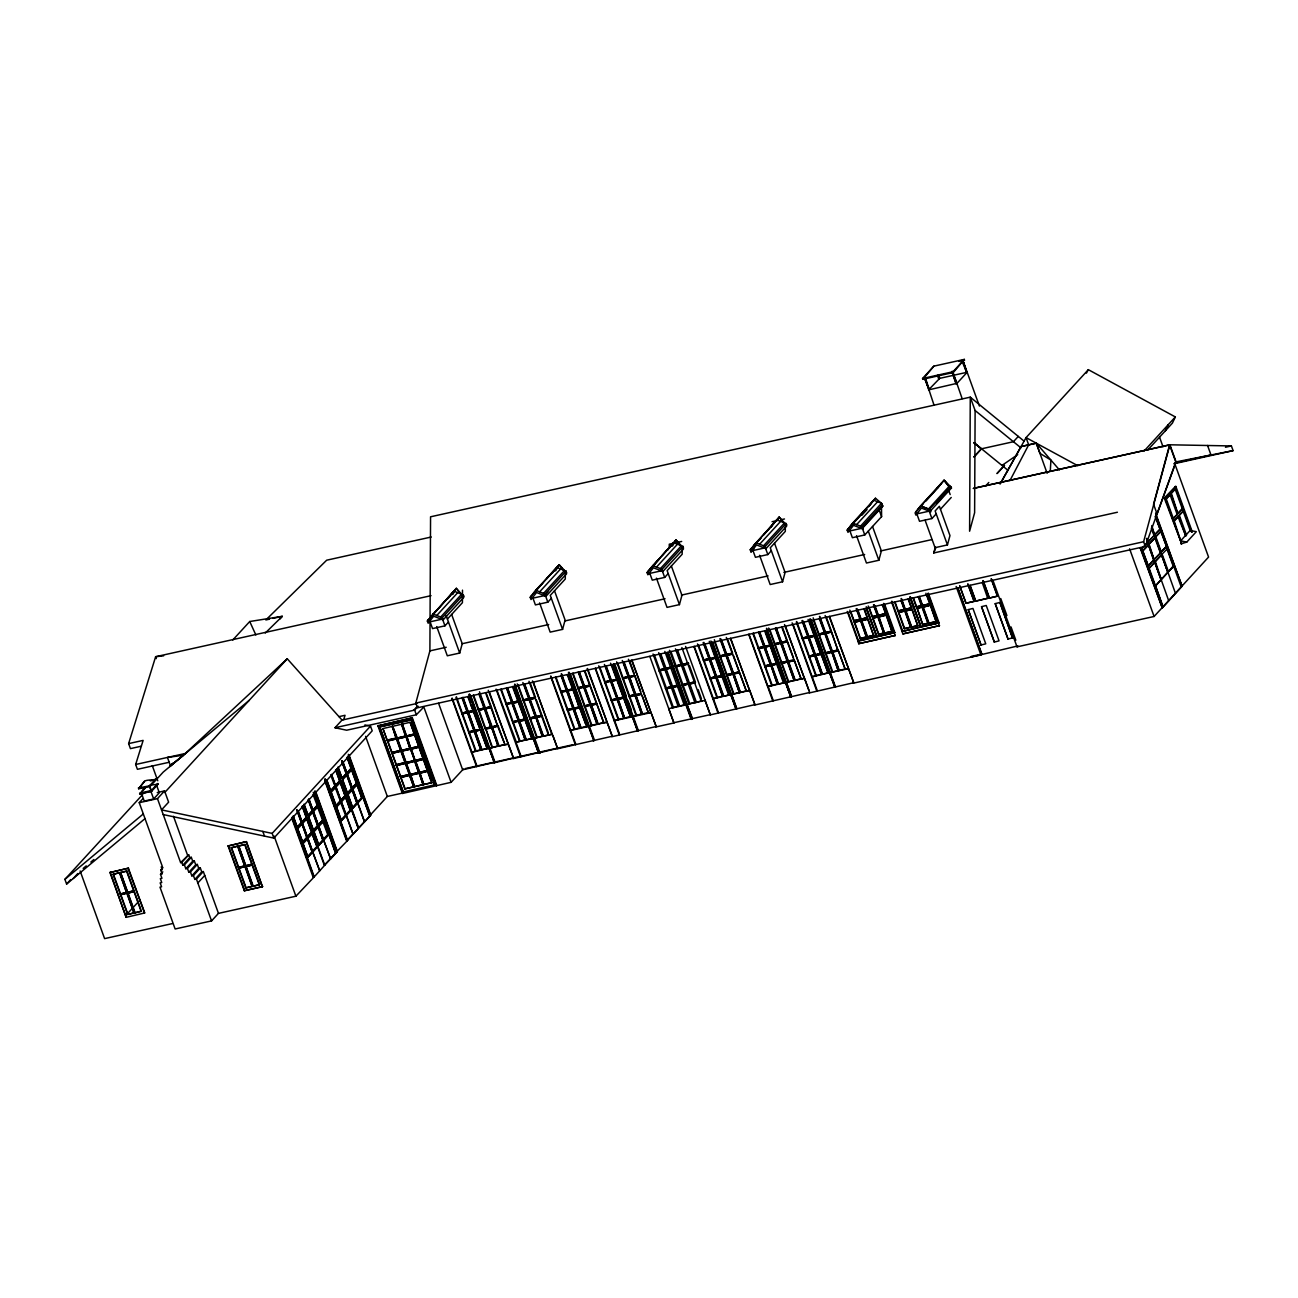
<?xml version="1.0" encoding="UTF-8"?>
<svg xmlns="http://www.w3.org/2000/svg" width="1298" height="1298" viewBox="0 0 1298 1298"><rect width="100%" height="100%" fill="white"/><g stroke="black" fill="none" stroke-linecap="round" stroke-linejoin="round"><path stroke-width="1.5" d="M973.468 488.356L1169.595 444.873L1175.777 461.958L1145.323 546.442L417.502 707.783L415.798 703.094L429.898 650.882L430.563 516.799L970.271 397.156L1024.317 441.336M462.494 590.152L462.429 602.678L447.404 619.065M448.751 597.469L447.81 598.67L453.829 591.093L463.272 594.825L463.743 596.123L463.743 597.421L443.121 619.909L433.678 616.193L428.145 623.235L427.334 620.996L456.312 588.383L461.65 594.176L440.687 617.037L441.498 619.276L442.277 618.432L444.954 625.831L432.542 628.589L429.865 621.19L429.103 622.034L428.291 619.795M530.201 597.34L556.696 567.421L566.139 571.152L566.609 573.748L545.987 596.253L536.545 592.521L531.012 599.562L530.201 597.34L535.733 590.282L559.178 564.727L564.516 570.503L543.554 593.381L544.365 595.604L547.837 591.823M669.265 547.772L669.281 544.203L681.677 541.444M662.515 570.568L648.822 573.602L648.01 571.363L673.565 542.661L683.008 546.393L683.478 549.005L662.856 571.493L653.413 567.761L647.88 574.819L647.069 572.58L676.031 539.968L681.385 545.76L660.422 568.621L661.234 570.86M785.322 526.712L785.306 531.401L770.282 547.788L782.58 581.78L770.168 584.538L759.59 555.301M771.629 526.193L770.688 527.394L776.707 519.817L786.15 523.548L786.62 524.846L786.62 526.144L765.998 548.648L756.556 544.917L751.023 551.958L750.212 549.735L779.173 517.123L784.527 522.899L763.565 545.777L764.376 547.999L765.139 547.172L767.816 554.571L755.42 557.313L752.743 549.914L751.964 550.758L751.153 548.519M975.123 410.525L974.62 512.71L969.606 531.223L970.271 397.156L975.123 410.525L1020.974 447.859M1050.277 471.255L1050.926 460.092L1039.958 453.343L1036.291 443.17L1021.072 446.544L1000.06 484.105M436.728 626.577L447.307 655.798L459.703 653.056L462.234 643.711L451.639 614.457M539.595 602.905L550.174 632.126L562.569 629.384L565.101 620.038L554.506 590.785M681.385 595.117L768.091 575.906M656.447 578.162L667.026 607.383L679.438 604.625L681.953 595.279L671.374 566.025M782.58 581.78L785.095 572.434L774.517 543.181M856.55 535.685L866.447 563.024L878.843 560.265L881.374 550.92L872.532 526.501M1117.416 512.239L933.749 552.964L935.306 547.221M947.443 544.917L949.974 535.587L939.379 506.317L935.144 510.941L947.443 544.917L935.047 547.675L925.117 520.271M1157.005 513.732L1153.565 504.224L1169.595 444.873M1145.323 546.442L1143.619 541.737L1169.904 444.792L1231.396 445.944L1233.1 450.633L1173.846 463.808M922.846 504.224L916.031 511.672L919.519 521.293L931.915 518.551L928.427 508.913M941.553 483.051L936.994 488.794L944.052 480.26L951.483 487.999L930.52 510.86L916.842 513.894L917.605 513.067M141.32 746.204L130.433 748.621L128.632 743.608L155.63 656.723L431.033 595.668M169.194 762.267L137.41 769.308L135.657 764.49L143.137 740.395L128.632 743.608M343.678 719.692L345.057 715.295L338.973 716.642M1157.199 513.684L1176.085 461.877L1169.904 444.792L973.354 488.454M933.749 552.964L935.874 547.496M1165.361 430.822L1168.297 424.624M1000.839 482.791L1026.053 437.621L1088.341 369.67L1175.339 416.934L1172.402 423.132L1148.162 449.579M1009.893 480.682L1028.665 444.857L1026.053 437.621L1077.859 465.755M1086.41 373.143L1088.341 369.67M452.742 594.549L456.312 588.383L461.228 594.809M555.609 570.877L559.178 564.727L564.095 571.136M672.461 546.117L676.031 539.968L680.963 546.377M777.388 520.19L779.173 517.123L784.106 523.532M667.545 550.255L668.486 549.038M852.705 523.062L847.172 530.119L847.983 532.358L853.516 525.301L862.943 529.032L862.148 526.793L852.705 523.062L875.469 498.237L881.488 503.3L882.786 506.106L862.618 528.108L848.924 531.142L848.113 528.903M868.589 506.577L873.668 500.201L881.488 503.3L882.786 506.106L861.337 528.4L860.525 526.161L881.488 503.3M936.491 489.33L925.993 500.963M869.076 506.042L875.469 498.237M456.312 588.383L427.334 620.996M552.121 573.262L559.178 564.727M668.973 548.502L676.031 539.968M779.173 517.123L763.857 534.841M1140.115 547.837L1162.294 607.951L1182.089 586.29L1155.577 513.099M164.765 792.478L287.264 658.784L342.023 720.066L416.869 703.484M232.796 639.979L249.735 621.515L282.299 616.323L279.687 619.162M249.232 700.336L163.256 772.067L149.822 786.685L138.626 788.762L144.419 781.347C145.798 779.4 158.324 780.179 155.468 778.897M144.467 781.364L138.626 788.762M150.065 785.16L158.064 784.235L151.525 791.374L139.843 793.97L144.743 787.529M139.843 793.97L151.963 790.904M141.514 792.153L145.181 788.162M149.351 785.939L155.841 779.027M145.019 818.616L66.604 884.035L64.9 879.346L142.764 794.425M169.876 766.534L172.975 763.159L170.476 765.804L167.442 757.432L183.44 755.225L287.264 658.784M292.78 817.594L314.246 876.848L295.895 896.204L218.47 913.37L211.558 920.899L175.133 928.979L159.995 887.151L161.585 886.794L160.157 882.883L161.747 882.543L160.335 878.632L161.925 878.275L160.514 874.365L162.104 874.008L160.692 870.098L162.282 869.741L161.244 866.902L162.396 866.642L139.243 802.683L142.764 798.854M157.788 783.457L150.828 791.147L153.651 798.968L144.256 801.061L141.433 793.24M66.604 884.035L70.692 879.573M73.223 878.519L77.831 873.489M153.651 798.968L159.329 792.786L156.49 784.966M139.243 802.683L157.464 798.643L164.554 790.92L168.61 802.164L161.536 809.887L272.158 833.397L273.846 838.102L372.202 730.823L370.498 726.117L364.9 724.933M109.957 872.532L128.372 868.184L144.743 912.948L126.166 917.329L109.957 872.532L128.534 868.151M113.072 874.365L119.773 872.629L126.604 892.602L120.195 894.03L113.072 874.365L118.167 872.986M134.765 912.883L141.466 911.147L134.765 912.883L120.536 872.451L126.944 871.039L134.051 890.704L127.366 892.44L134.051 890.704M120.243 872.775L126.944 871.039M120.195 894.03L126.896 892.294M120.471 894.809L127.172 893.073L134.002 913.062L127.593 914.473L120.471 894.809L127.172 893.073M134.343 891.483L127.642 893.219L134.343 891.483L140.817 909.363M160.692 870.098L162.98 867.583M160.514 874.365L162.818 871.85M126.441 914.798L138.724 901.396M127.593 914.473L134.294 912.737M126.166 917.329L110.249 872.207M157.464 798.643L180.617 862.602L188.681 854.814L189.719 857.67L182.807 865.198L181.785 862.343L188.681 854.814M184.397 864.841L191.309 857.313L192.721 861.223L185.809 868.751L184.397 864.841L182.807 865.198M144.581 912.981L128.08 868.508M187.399 868.394L194.311 860.866L195.722 864.776L188.827 872.305L187.399 868.394L185.809 868.751M190.417 871.964L197.312 864.419L198.74 868.33L191.828 875.874L190.417 871.964L188.827 872.305M193.418 875.517L200.33 867.989L201.742 871.899L194.83 879.427L193.418 875.517L191.828 875.874M430.579 616.875L451.542 594.013M436.777 615.495L457.74 592.634M194.83 879.427L196.42 879.07L203.332 871.542L218.47 913.37M436.809 785.485L412.342 717.859L377.929 725.874L402.412 793.5L451.104 782.321L423.829 707.004L416.334 714.776L346.663 730.222L334.981 727.74L342.023 720.066M228.091 845.971L246.506 841.639L262.439 886.745L244.316 890.769L228.091 845.971L246.506 841.639L243.051 842.402M197.831 882.981L204.743 875.452M231.222 847.805L237.923 846.069L244.738 866.058L238.345 867.47L231.222 847.805L237.923 846.069M443.121 619.909L442.31 617.686L463.272 594.825M252.477 864.922L245.793 866.675L252.477 864.922L259.6 884.587L252.899 886.323L238.686 845.907L245.079 844.479L252.201 864.144L245.5 865.88L252.201 864.144M444.954 625.831L448.459 622.002M238.378 846.231L245.079 844.479M238.345 867.47L245.03 865.734M238.621 868.248L245.322 866.512L252.153 886.502L245.744 887.913L238.621 868.248L245.322 866.512M272.158 833.397L370.498 726.117M434.798 784.787L403.207 791.926L379.665 726.896L411.255 719.757L434.652 784.949L411.255 719.757M382.942 728.567L387.177 740.298L382.942 728.567L410.119 722.288L418.816 746.334L410.72 748.378L406.842 736.534L410.72 748.378M293.105 816.215L297.096 827.248L301.542 822.575L296.869 809.692M306.377 817.302L301.931 821.975L306.377 817.302L302.369 806.253M317.02 805.506L312.786 810.147L308.778 799.114M334.754 786.166L330.503 790.807L326.512 779.774M335.338 785.533L339.589 780.893L335.598 769.86M297.096 827.248L301.542 822.575M312.964 810.114L317.215 805.474L313.029 794.473M297.664 828.822L302.109 824.133L306.912 837.437L302.661 842.077L297.664 828.822L302.661 842.077M306.945 818.86L302.499 823.549L307.318 836.837L311.747 832.164L306.75 818.908L311.569 832.196M317.783 807.031L313.337 811.721L318.156 825.009L322.407 820.368M335.517 787.691L331.071 792.364L335.89 805.669L340.141 801.028M335.906 787.091L340.352 782.418L345.171 795.706L340.92 800.347L336.101 787.059M245.744 887.913L252.445 886.177M244.316 890.769L262.731 886.437M413.721 710.282L417.242 706.453M252.899 886.323L259.6 884.587M334.981 727.74L414.646 710.087L418.151 706.242M404.781 788.908L431.958 782.629L404.781 788.908L387.469 741.077L396.75 738.773L400.92 750.309L391.639 752.613L400.92 750.309M377.929 725.874L412.342 717.859M410.119 722.288L431.666 782.954M396.166 738.302L392.223 726.263L396.166 738.302L387.177 740.298M396.928 738.14L405.787 735.917L401.553 724.187L405.495 736.242L396.928 738.14L392.677 726.409L397.22 737.816M387.469 741.077L396.75 738.773M302.483 842.11L306.912 837.437M340.725 800.395L344.976 795.755L340.157 782.467M307.496 836.788L311.747 832.164M318.351 824.96L322.602 820.336L317.588 807.08M397.22 738.919L414.646 734.798L397.22 738.919L401.39 750.455L409.957 748.557L406.079 736.696L409.957 748.557M303.051 843.684L307.48 838.995L312.088 851.715L307.642 856.388L303.051 843.684L307.642 856.388M312.315 833.722L307.886 838.394L312.477 851.115L316.923 846.442L312.137 833.77L316.923 846.442M323.17 821.894L318.724 826.566L323.332 839.287L327.761 834.598L322.975 821.942M340.903 802.553L336.458 807.226L341.049 819.947L345.495 815.258L340.709 802.602M341.293 801.953L345.739 797.28L350.33 809.984L345.885 814.657M533.446 593.202L542.613 583.191M546.555 578.908L554.408 570.341M531.158 596.123L531.969 598.362L532.732 597.518L535.409 604.917L547.821 602.175L551.342 598.329M406.258 736.063L414.354 734.019L406.258 736.063L402.299 724.024L406.55 735.755M539.644 591.823L560.606 568.962M401.39 750.455L410.249 748.232M401.212 751.088L391.915 753.392L401.212 751.088L405.333 762.478L396.052 764.798L405.706 762.397M545.987 596.253L545.176 594.013L566.139 571.152M405.803 762.624L423.229 758.519L405.803 762.624L401.958 750.909L410.541 749.011L414.662 760.417L410.541 749.011M292.212 817.724L306.88 858.205L328.556 834.549L313.24 792.234M324.971 779.433L340.287 821.764L351.125 809.936L336.474 769.454M351.709 809.303L362.564 797.459L347.913 756.977M307.058 858.173L328.946 834.468L335.744 853.24L330.601 858.838L323.624 840.098L330.601 858.838M340.482 821.715L351.515 809.855L358.313 828.627L353.17 834.208L346.388 815.452M411.288 748.849L415.133 760.563L410.995 749.173L419.108 747.113L431.358 780.99M419.108 747.113L410.995 749.173M405.609 763.256L396.328 765.577L405.609 763.256L409.633 774.354L400.352 776.675L409.633 774.354M406.079 763.419L414.938 761.196L418.67 772.602L410.103 774.517L406.079 763.419L414.938 761.196M415.409 761.342L423.505 759.298L415.409 761.342L419.432 772.44L427.529 770.395L419.432 772.44M461.796 713.332L467.426 711.71L462.283 697.497M470.525 704.197L473.364 710.395L467.897 711.856L462.753 697.659M462.088 714.127L467.702 712.488L474.224 730.482L468.74 731.958L474.5 731.261L480.86 749.968L474.208 731.585M315.69 791.634L337.399 851.602L324.322 865.198L317.523 846.426M314.927 791.796L336.636 851.764L347.653 840.406L325.538 779.319M325.441 781.315L346.891 840.585L370.806 815.144L349.097 755.176M348.335 755.355L370.044 815.322L387.339 796.453L402.851 793.013L378.367 725.387M324.889 865.068L314.246 876.848M335.744 853.24L324.711 865.117L303.067 805.896M347.264 840.487L352.991 834.257L331.347 774.484M467.702 712.488L461.942 713.186L467.426 711.71M410.103 774.517L418.962 772.294M409.616 775.458L413.77 786.913L409.616 775.458L400.628 777.453L409.908 775.133M410.671 774.971L414.533 786.75L410.671 774.971L419.238 773.073L423.099 784.852L419.238 773.073M479.871 729.476L474.695 730.628L468.464 712.326L473.656 711.174L479.514 727.367M472.926 710.866L467.897 711.856M419.708 773.219L427.805 771.174L419.708 773.219L423.862 784.673L420 772.91M473.105 695.485L478.248 709.698L484.527 707.913L479.384 693.716M403.207 791.926L379.811 726.734M478.524 710.477L484.803 708.708L490.887 727.172L485.046 728.47L478.524 710.477L484.803 708.708M478.248 709.698L484.527 707.913M479.708 694.024L484.852 708.237L491.131 706.453L486.62 694.024M485.127 709.016L491.407 707.232L497.475 725.712L491.634 727.01L485.127 709.016L491.407 707.232M484.852 708.237L491.131 706.453M468.594 732.104L474.224 730.482M468.886 732.899L474.5 731.261M474.695 730.628L479.725 729.638M487.107 748.329L481.623 749.79L475.263 731.099L480.455 729.947L487.107 748.329L467.864 696.88M480.455 729.947L474.971 731.407M506.009 703.954L511.964 702.267L506.723 687.794M506.285 704.749L512.239 703.045L518.502 720.325L512.694 721.866L518.794 721.104L525.252 740.12L518.486 721.428M485.046 728.47L491.325 726.685M470.785 695.874L489.703 748.135L491.974 747.632L485.76 728.762L491.601 727.48L498.254 745.847L491.601 727.48M512.239 703.045L506.155 703.808L511.964 702.267M507.194 687.94L512.434 702.413L518.243 700.871L513.002 686.399M524.489 719.254L518.973 720.487L512.71 703.192L518.08 702.137M491.634 727.01L497.913 725.225M497.815 746.334L492.364 727.302L498.205 726.004L504.192 742.553M471.45 752.434L489.086 748.135L494.262 762.413L469.049 694.495M491.926 727.789L498.205 726.004M471.742 752.11L481.152 749.644M523.11 700.174L529.065 698.47L523.824 683.997M523.386 700.952L529.341 699.249L535.603 716.545L529.795 718.086L535.603 716.545M451.104 782.321L463.402 769M523.256 700.011L529.065 698.47M524.295 684.143L529.535 698.616L535.344 697.075L530.103 682.602M523.548 700.79L529.341 699.249M529 681.272L548.486 735.106L543.116 736.161L536.35 717.47L541.866 716.253L541.591 715.474L536.074 716.691L529.811 699.395L535.62 697.853M650.314 568.443L659.481 558.448M662.11 555.593L671.277 545.582M647.069 572.58L659.352 559.178M512.548 722.029L518.502 720.325M648.822 573.602L649.6 572.759L652.277 580.157L664.673 577.415L668.194 573.586M512.84 722.808L518.794 721.104M535.182 698.34L535.052 697.399L529.535 698.616M508.313 743.884L486.669 748.8M656.512 567.08L677.475 544.203M491.974 747.632L498.254 745.847M438.594 703.321L462.656 769.795L494.262 762.413M518.973 720.487L524.781 718.946L519.151 703.386M525.739 721.591L531.823 738.416L526.014 739.957L519.249 721.266L524.619 720.195M498.578 746.172L504.857 744.387L497.767 726.491M662.856 571.493L662.045 569.254L683.008 546.393M529.941 719.027L535.896 717.323L542.369 736.323L535.896 717.323M507.826 744.403L504.419 744.874M536.074 716.691L541.883 715.149L536.252 699.59M493.808 762.899L513.489 758.146L489.249 691.769M536.35 717.47L542.158 715.928L548.259 732.753M560.72 691.834L566.674 690.13L561.434 675.658M560.996 692.613L566.95 690.909L573.213 708.205L567.404 709.746L573.489 708.984L579.963 728L573.197 709.308M496.891 690.082L516.247 741.872M515.809 742.342L525.56 739.795M566.95 690.909L560.866 691.672L566.674 690.13M561.239 674.003L567.129 690.276L572.937 688.735L568.362 676.08M579.33 708.075L579.184 707.134L573.684 708.351L567.713 690.747L573.229 689.53L579.038 707.296M572.791 690.001L572.645 689.06L567.129 690.276M488.243 690.276L513.489 758.146M512.564 686.885L531.823 738.416M577.821 688.037L583.776 686.334L578.535 671.877M590.298 705.512L597.064 724.203L590.59 705.187L584.506 705.95L590.314 704.408L584.051 687.129L578.097 688.832L578.081 687.599M533.364 738.708L538.54 752.986L514.446 686.447M514.835 684.095L534.419 738.221L552.38 734.1M534.419 738.221L542.661 736.015M584.051 687.129L577.967 687.875L583.776 686.334M579.005 672.023L584.246 686.496L590.038 684.955L585.463 672.283M513.002 758.681L538.978 752.499M584.522 687.275L590.33 685.733L596.593 703.013L590.785 704.554L584.522 687.275L590.038 686.058L584.246 686.496M567.258 709.909L573.213 708.205M567.534 710.687L573.489 708.984M573.684 708.351L579.492 706.81M567.258 674.749L586.534 726.28L580.725 727.821L574.251 708.822L579.768 707.588L585.852 724.414M551.942 734.587L533.478 682.424M538.54 752.986L557.556 748.378L553.029 735.885M604.657 682.099L610.612 680.395L605.371 665.923M604.933 682.878L610.887 681.174L617.15 698.47L611.342 700.011L617.426 699.249L623.867 718.281M584.36 706.112L590.314 704.408M584.635 706.891L590.59 705.187M610.887 681.174L604.803 681.937L610.612 680.395M605.825 666.069L611.066 680.541L616.436 679.487M617.605 698.616L623.413 697.075L617.605 698.616L611.358 681.32L617.167 679.779L611.634 664.527M603.635 722.483L597.826 724.041L591.353 705.025L596.869 703.808L603.635 722.483L584.376 670.952M570.211 730.531L588.075 726.572M596.155 703.5L596.431 704.279M570.503 730.222L580.255 727.675M532.505 680.898L557.556 748.378M622.505 678.14L628.459 676.436L623.235 661.964M622.797 678.919L628.751 677.215L635.014 694.495L629.206 696.053L635.29 695.29L641.731 714.322L634.998 695.598M628.751 677.215L622.651 677.978L628.459 676.436M623.689 662.11L628.93 676.582L634.3 675.528M641.131 694.365L636.052 695.111L642.494 714.16L635.76 695.436L641.277 694.219L635.468 694.657L629.514 677.053L635.03 675.82L640.66 691.38M611.196 700.157L617.15 698.47M753.457 545.598L774.419 522.737M611.472 700.952L617.426 699.249M750.212 549.735L761.131 537.826M588.838 726.409L607.091 721.98M589.13 726.085L597.356 723.878M751.023 551.958L753.749 548.989M557.118 748.865L612.25 736.258L587.507 668.454M759.654 544.219L780.617 521.358M618.189 699.07L624.63 718.119L617.897 699.395L623.705 697.853L617.783 681.515M765.998 548.648L765.187 546.409L786.15 523.548M629.059 696.199L635.014 694.495M629.335 696.994L635.29 695.29M606.653 722.467L603.197 722.97M922.554 378.497L933.862 366.15L964.349 359.384L953.316 372.51L922.829 379.276L922.554 378.497L953.024 371.731L964.349 359.384M924.419 377.442L928.816 389.578M922.829 379.276L933.862 366.15M635.468 694.657L640.839 693.586M924.728 378.854L929.287 389.741L925.458 378.059M568.443 672.348L593.689 740.363M593.251 740.85L594.452 740.201L570.211 673.824M658.93 670.32L665.176 668.292L659.076 670.157M659.222 671.098L665.468 669.07L659.368 670.936M614.149 720.796L650.606 712.699M767.816 554.571L771.337 550.725M614.441 720.471L630.471 716.545L624.387 699.719M659.936 653.819L665.355 668.762L669.622 667.302M664.836 651.418L684.306 705.236L685.052 704.441L678.951 706.307L672.186 687.615L677.686 686.399L677.41 685.604L671.893 686.837L665.631 669.541L671.731 667.691L671.001 668.486M670.725 667.707L665.631 669.541M675.236 666.28L681.807 664.187L675.382 666.117L675.658 666.896L682.083 664.965L688.767 683.429L694.608 682.131L694.755 683.072M963.051 360.909L966.41 372.429L939.72 378.351L928.524 389.903L957.015 383.332L966.88 372.591L962.775 360.114L979.406 406.063M587.215 668.762L612.25 736.258M610.547 663.197L630.471 716.545M675.512 667.058L682.083 664.965M632.726 716.042L630.033 717.015M633.473 715.879L648.335 712.586L642.234 695.76M676.664 649.974L681.969 664.657L688.394 662.726L687.664 663.521M687.956 664.3L688.686 663.505L682.261 665.436L688.102 664.138L681.969 664.657M957.015 383.332L951.921 371.504L955.977 383.819M966.88 372.591L961.721 360.617L962.775 360.114M611.812 736.729L656.171 726.539L651.645 714.062M952.683 371.325L962.143 398.616M665.468 688.378L671.715 686.366L665.614 688.232M665.76 689.173L672.007 687.145L665.906 689.011M628.41 659.238L648.335 712.586M671.893 686.837L676.161 685.376M672.186 687.615L676.436 686.155M613.127 664.738L637.561 730.66M637.156 731.115L638.324 730.498L614.116 664.089M703.37 660.211L709.325 658.508L704.084 644.035M703.662 660.99L709.617 659.287L715.863 676.582L710.055 678.124L716.155 677.361L722.629 696.361L715.863 677.686M682.018 685.052L688.605 682.959L682.164 684.89L682.456 685.669L688.881 683.738L682.31 685.831M709.617 659.287L703.516 660.049L709.325 658.508M703.905 642.38L709.795 658.654L715.604 657.113L711.012 644.457M709.276 641.309L728.746 695.144L723.392 696.199L716.626 677.507L722.126 676.29L716.334 676.729L710.363 659.124L715.879 657.891L721.704 675.658M688.767 683.429L695.193 681.499L689.335 665.306M681.888 647.54L701.407 701.455L702.137 700.66L695.712 702.591L689.06 684.208L695.485 682.277M671.423 687.778L678.189 706.469L678.773 705.836L672.526 707.864L653.04 654.03M719.676 656.171L725.955 654.403L720.812 640.19M631.688 660.439L656.171 726.539M719.952 656.95L726.231 655.182L732.737 673.175L726.604 674.782M719.822 656.009L725.955 654.403M720.633 638.567L726.409 654.549L732.543 652.943L728.048 640.498M720.098 656.788L726.231 655.182M739.195 672.964L739.049 672.023L733.208 673.321L726.702 655.328L732.396 654.192M709.909 678.286L715.863 676.582M686.301 704.798L668.73 708.692L673.905 722.954L655.766 726.977M710.201 679.065L716.155 677.361M850.417 525.982L871.38 503.121M865.863 509.562L847.172 530.119L848.454 529.827M851.115 526.939L853.776 524.035M861.758 515.322L867.08 509.514M667.156 653.008L691.185 719.4L692.532 718.589L687.064 704.636L695.533 702.121L694.949 702.753L688.297 684.37M848.924 531.142L849.703 530.298L852.38 537.697L864.776 534.954L881.585 516.636L881.504 506.382M716.334 676.729L722.142 675.187M856.615 524.619L877.578 501.742M716.626 677.507L721.98 676.453M726.458 674.944L732.737 673.175M862.148 526.793L882.315 504.792L880.693 504.159M726.75 675.723L733.029 673.954L739.389 692.645L733.029 673.954M705.155 700.628L710.347 714.874L685.587 646.469M733.208 673.321L739.341 671.699L733.484 655.522M746.285 690.861L740.152 692.483L733.792 673.776L739.633 672.494L746.285 690.861L726.328 637.432M758.146 648.059L764.1 646.372L758.859 631.899M758.421 648.854L764.376 647.15L770.639 664.43L764.83 665.971M712.894 698.892L730.888 694.527L728.746 695.144M713.17 698.584L722.921 696.053M758.292 647.913L764.1 646.372M759.33 632.045L764.554 646.518L770.363 644.976L765.788 632.321M758.567 648.692L764.376 647.15M764.7 630.99L783.521 682.991L778.151 684.062L771.385 665.371L776.902 664.138L771.109 664.592L765.139 646.972L770.655 645.755L776.48 663.521M764.846 647.296L770.655 645.755M774.435 644.035L780.715 642.25L775.571 628.054M774.728 644.814L781.007 643.045L787.513 661.023L781.38 662.645L781.656 663.424L787.789 661.818L794.149 680.509L787.497 662.126M730.417 638.551L754.917 704.636L749.757 690.358L731.504 694.527L739.682 692.337M781.007 643.045L774.874 644.652L774.582 643.873L780.715 642.25M776.042 628.2L781.185 642.413L787.318 640.79L782.824 628.362M788.259 661.964L794.392 660.341L801.044 678.724L794.911 680.347L788.259 661.964L794.1 660.666L787.983 661.185L781.753 642.867L787.594 641.569L793.467 657.761M710.347 714.874L754.917 704.636M764.684 666.134L770.639 664.43M787.156 642.056L787.026 641.115L781.185 642.413M764.96 666.912L770.915 665.209L777.388 684.224L770.915 665.209M771.109 664.592L776.918 663.051M771.385 665.371L777.194 663.83L783.278 680.639M918.319 508.751L939.281 485.874M710.898 641.001L736.063 708.805M735.625 709.292L736.81 708.643L731.65 694.365M802.196 638.308L808.151 636.604L802.91 622.131M802.472 639.087L808.427 637.383L814.69 654.663L808.881 656.204L814.966 655.458L821.439 674.457L814.673 655.766M781.234 662.807L787.513 661.023M781.51 663.586L787.789 661.818M808.427 637.383L802.342 638.145L808.151 636.604M802.716 620.476L808.605 636.75L814.414 635.209L809.838 622.553M808.897 637.529L814.706 635.988L820.514 653.754L815.16 654.825L808.897 637.529L814.414 636.312L814.122 635.533L808.605 636.75M787.983 661.185L794.116 659.562M950.201 488.275L951.483 487.999L944.052 480.26L920.558 505.896L930.049 509.562L930.861 511.785L921.418 508.053L915.885 515.111L915.074 512.872L920.558 505.896L928.476 509.027L949.828 485.582M767.653 686.756L785.663 682.391L790.823 696.669L766.372 630.747M930.52 510.86L928.768 509.838L951.012 486.685L949.73 486.977L944.052 480.26L948.968 486.685M936.637 503.089L943.257 495.852M824.765 632.499L818.486 634.268L824.765 632.499L819.622 618.286M749.011 634.187L767.929 686.447L777.68 683.9M818.778 635.047L825.057 633.278L831.564 651.255L825.431 652.878M819.444 616.664L825.236 632.645L831.369 631.023L826.226 616.826M818.924 634.884L825.057 633.278M825.512 633.424L831.645 631.818L837.729 650.282L832.034 651.418L825.512 633.424L831.353 632.126L831.077 631.347L825.236 632.645M931.915 518.551L936.215 513.878M940.433 509.254L951.239 497.475M808.735 656.366L814.69 654.663M785.663 682.391L783.521 682.991M809.011 657.161L814.966 655.458M809.043 690.698L804.517 678.205L786.28 682.391L794.457 680.184M754.495 705.09L809.692 692.483L784.511 624.549M815.16 654.825L820.969 653.283M828.01 672.753L822.202 674.295L815.728 655.279L821.245 654.062L828.01 672.753L808.086 619.406M1018.297 436.404L1013.43 441.726L981.531 448.8M820.807 654.533L820.661 653.592M849.817 610.109L853.711 620.833L860.347 619.114L857.118 610.157M781.737 627.064L801.044 678.724M825.285 653.04L831.564 651.255M825.56 653.819L831.84 652.05L838.2 670.741L831.84 652.05M854.262 622.407L860.915 620.671L866.464 637.107L860.103 638.519L854.262 622.407L859.325 621.028M853.711 620.833L860.347 619.114M856.94 608.519L860.817 619.26L867.47 617.54L864.225 608.584M832.034 651.418L838.167 649.795M790.401 697.123L791.585 696.491L786.426 682.229M845.095 668.957L838.962 670.579L832.602 651.872L838.443 650.574L845.095 668.957L825.139 615.528M867.21 636.929L873.862 635.209L867.21 636.929L861.385 620.833L868.038 619.097L874.187 637.204M985.604 485.987L988.816 482.483M811.704 676.988L829.714 672.624L827.572 673.224M860.817 619.26L867.47 617.54M811.98 676.68L821.731 674.149M861.385 620.833L868.038 619.097M868.216 606.02L872.11 616.761L877.626 615.284L874.381 606.328M878.503 634.43L884.019 632.953L878.503 634.43L872.678 618.319L876.442 617.231M872.11 616.761L877.626 615.284M874.203 604.69L878.081 615.43L885.885 613.451L882.64 604.511M872.678 618.319L878.194 616.842L884.344 634.965M878.649 617.004L886.437 615.025L891.986 631.445L884.49 633.1L878.649 617.004L886.437 615.025M860.103 638.519L866.756 636.783M858.692 643.694L895.295 635.436L858.692 643.694L858.432 640.709L876.994 636.458L866.237 606.734M860.704 640.19L867.064 638.794M878.081 615.43L885.885 613.451M847.821 668.746L830.314 672.624L838.492 670.417M809.271 692.954L853.727 682.716L829.503 616.355M894.679 602.142L897.891 611.05L904.544 609.314L901.331 600.422M898.459 612.607L905.112 610.871L910.644 627.307L904.284 628.719L898.459 612.607L905.112 610.871M878.876 635.436L879.119 636.117M897.891 611.05L904.544 609.314M901.153 598.784L905.014 609.46L911.667 607.74L908.438 598.832M809.725 619.097L834.874 686.902M884.49 633.1L892.278 631.12M834.436 687.388L835.636 686.739M905.582 611.034L912.234 609.297L917.767 625.733L911.407 627.129L905.582 611.034L912.234 609.297M885.09 634.787L878.941 616.68M905.014 609.46L911.667 607.74M913.062 598.021L916.307 606.961L921.807 605.485L918.578 596.545M884.782 604.754L894.874 632.629L857.848 641.342M918.903 607.821L922.375 607.042L928.216 623.154L922.7 624.63L917.167 608.21L923.316 626.317M916.307 606.961L921.807 605.485M919.049 596.691L922.278 605.631L930.066 603.651L926.837 594.711M916.875 608.535L922.375 607.042M829.227 616.647L853.727 682.716M922.846 607.204L930.634 605.225L936.166 621.645L928.67 623.316L922.846 607.204L928.768 605.631M904.284 628.719L910.936 626.983M910.417 596.95L921.174 626.658L902.045 631.542L939.054 622.829L928.297 593.105M922.278 605.631L930.066 603.651M902.889 633.895L939.492 625.636L902.889 633.895L891.45 601.639M911.407 627.129L918.059 625.409M922.7 624.63L928.216 623.154M928.67 623.316L936.458 621.32M929.287 624.987L936.783 623.332M959.676 585.95L965.939 603.262L974.214 601.331L967.951 584.019M965.939 603.262L974.214 601.331M975.609 601.12L987.94 598.248L975.609 601.12L969.979 585.544M968.227 609.622L981.045 645.009L968.227 609.622L972.948 608.438L985.75 643.824L981.045 645.009M981.531 606.669L994.349 642.056L981.531 606.669L986.237 605.485L999.054 640.871L994.349 642.056M983.04 580.774L989.303 598.086L997.61 596.106L991.348 578.794M989.303 598.086L997.61 596.106M995.209 603.635L1008.011 639.022L995.209 603.635L999.914 602.45L1012.57 638.016L999.914 602.45M1144.301 450.812L1175.339 416.934M970.498 657.21L1017.892 645.917L1017.015 646.858L992.986 580.482M853.305 683.186L980.915 654.89L981.629 654.111L957.567 587.637M1174.593 519.979L1178.649 516.215L1174.236 521.017L1181.651 543.716L1164.355 498.221L1175.826 486.377L1192.359 532.05M1164.355 498.221L1175.826 486.377M1166.61 497.945L1170.666 494.181L1166.269 498.984L1173.392 518.665L1177.789 513.862L1170.634 493.548M1171.737 492.348L1175.81 488.583L1171.396 493.386L1177.773 513.229L1182.932 508.264L1178.535 513.067M1148.389 566.155L1141.721 548.859L1143.862 546.442M1151.829 528.043L1154.457 535.295L1147.789 542.142L1160.217 529.016L1154.555 534.776L1151.764 525.593M1141.623 548.876L1147.205 542.775M1148.146 545.111L1142.467 551.228L1148.535 545.03L1153.598 560.136L1147.903 566.253L1153.5 560.152M1155.317 537.648L1148.649 544.495L1155.317 537.648L1160.753 552.672L1154.182 559.503M1160.655 531.466L1155.398 537.112L1161.061 531.369L1155.626 516.328L1181.31 587.231M1172.629 518.827L1177.789 513.862M1179.72 514.381L1183.776 510.617L1179.379 515.42L1186.502 535.101L1185.772 535.896L1177.886 516.377M1155.123 516.426L1166.513 546.393L1160.85 552.153L1166.513 546.409L1167.356 548.746L1161.694 554.489M1154.441 562.488L1148.86 568.573L1154.814 562.407L1161.11 579.784L1147.01 540.828M1161.11 555.138L1154.928 561.872L1161.596 555.025L1167.892 572.402L1161.596 555.025M1190.152 530.46L1180.612 540.86L1186.794 542.077L1196.318 531.677L1190.152 530.46L1183.013 510.779M1180.888 543.894L1186.794 542.077M1168.07 571.85L1173.668 566.123L1155.528 585.869M1017.015 646.858L1154.1 616.469L1208.568 557.069L1174.544 463.094L1211.002 454.998L1207.562 445.49M265.263 633.051L282.299 616.323L273.18 618.335M64.9 879.346L143.315 813.927M83.186 868.427L86.236 865.88M90.828 862.067L93.878 859.519M1001.975 465.43L1017.697 454.625M1166.951 548.843L1173.246 566.22M1182.089 586.29L1155.853 515.063M958.914 361.444L964.625 360.179M925.166 378.367L933.927 404.83M431.261 537.015L326.674 560.201L265.879 619.957L269.53 619.146M1021.072 446.544L1036.291 443.17L1059.46 469.957M772.083 521.715L777.388 520.547M780.942 519.752L784.479 518.973M566.609 572.45L565.328 572.743L565.295 579.005L550.271 595.393L562.569 629.384M462.461 596.415L463.743 596.123M683.478 547.707L682.196 547.983L682.164 554.246L667.14 570.649L679.438 604.625M785.339 525.138L786.62 524.846M531.969 598.362L545.647 595.328M429.103 622.034L442.78 619M751.964 550.758L765.658 547.724M1225.474 447.258L1231.396 445.944M429.898 650.882L446.204 647.264M462.234 643.711L548.697 624.533M565.036 620.915L665.063 598.751M783.862 572.402L864.646 554.489M880.417 551.001L931.656 539.644M135.657 764.49L185.322 753.473M415.798 703.094L1143.619 541.737M1160.753 552.672L1154.084 559.519L1149.136 544.381M379.665 726.896L411.109 719.919M150.276 780.893L153.927 780.082M726.409 654.549L732.543 654.03L726.702 655.328M512.434 702.413L517.951 701.196M611.066 680.541L616.875 680.103L611.358 681.32M628.93 676.582L634.722 676.144L629.222 677.361M709.795 658.654L715.587 658.216L710.071 659.433M764.554 646.518L770.363 646.08M468.172 712.651L473.364 711.499M665.355 668.762L670.871 667.545M781.461 643.191L787.302 641.893M512.71 703.192L518.226 701.975M529.811 699.395L535.328 698.178M567.421 691.071L572.937 689.838M138.334 787.983L149.611 785.825L151.525 791.374M156.928 784.495L158.064 784.235M139.567 793.192L151.314 790.514M387.469 739.974L396.458 737.994M1173.149 566.236L1155.48 585.885L1162.797 607.075L1148.762 568.605M157.253 792.543L164.554 790.92M869.709 637.951L874.479 636.896M881.147 635.403L884.636 634.641M887.264 634.057L891.012 633.229M876.848 636.62L894.874 632.629M921.028 626.82L939.054 622.829M590.785 704.554L596.301 703.338M519.249 721.266L524.765 720.033M530.087 718.865L535.603 717.648M573.959 709.13L579.476 707.913M591.061 705.349L596.577 704.116M617.897 699.395L623.413 698.178L623.121 697.383M765.106 666.766L770.623 665.533M815.436 655.604L820.953 654.387M726.896 675.56L732.737 674.279M733.5 674.1L739.341 672.802M825.706 653.657L831.547 652.359M832.31 652.196L838.151 650.898L837.875 650.12M1161.223 579.249L1155.431 561.758M485.322 729.249L491.163 727.951M689.06 684.208L694.901 682.91M411.012 748.07L418.816 746.334M401.666 751.234L410.233 749.335M1175.436 593.283L1151.926 527.507M533.819 738.221L515.955 742.18L521.115 756.458M531.385 738.886L533.656 738.384L514.754 686.123M548.486 735.106L552.234 734.262M586.096 726.766L588.367 726.263L569.4 673.857M647.897 713.056L650.882 712.407L631.964 660.147M689.254 703.889L705.447 700.303M745.847 691.347L749.595 690.52L730.677 638.259M800.606 679.211L804.371 678.367L785.452 626.107M844.657 669.444L848.405 668.616M1168.671 600.666L1146.475 538.508M1008.011 639.022L1012.732 637.853M410.379 775.295L418.946 773.397M465.349 768.562L572.678 744.776M971.212 656.431L981.629 654.111M674.181 722.645L710.623 714.581M302.109 824.133L306.734 837.47M189.719 857.67L191.309 857.313M180.617 862.602L181.785 862.343M192.721 861.223L194.311 860.866M307.48 838.995L312.088 851.715M328.946 834.468L335.549 853.273M195.722 864.776L197.312 864.419M198.74 868.33L200.33 867.989M201.742 871.899L203.332 871.542M312.591 851.975L319.762 870.666M172.358 923.592L104.603 938.616L80.135 870.974M1176.085 461.877L1233.1 450.633M163.662 655.814L155.63 656.723L156.312 658.605M163.24 814.576L273.846 838.102M928.476 509.043L930.049 509.562M755.744 542.678L765.187 546.409M652.602 565.522L662.045 569.254M535.733 590.282L545.176 594.013M432.867 613.954L442.31 617.686M974.068 442.715L1008.157 470.46M973.76 442.586L981.402 448.832L973.808 457.107L981.434 448.832L974.003 442.732M249.735 621.515L255.868 634.982M1159.601 437.312L1163.024 446.804M1175.063 486.539L1191.596 532.229M1175.047 488.746L1182.17 508.427M1178.616 515.582L1185.772 535.896M1169.904 494.343L1177.043 514.04M1165.117 498.059L1181.651 543.716M1155.901 536.999L1161.337 552.039M1162.197 554.376L1168.476 571.753M1151.342 528.156L1153.971 535.409M1154.814 537.761L1160.347 552.77M1146.978 538.41L1148.292 542.029M1142.094 548.778L1163.17 606.993M1140.504 547.756L1162.294 607.951M1129.601 548.827L1154.1 616.469M951.921 371.504L956.269 383.494M938.503 374.96L939.72 378.351M938.194 375.284L939.428 378.675M937.448 375.447L938.665 378.838M1000.726 598.492L1006.907 615.577M1011.028 626.95L1015.831 640.222M991.185 578.957L997.464 596.285M983.186 580.595L989.449 597.924M948.562 490.076L950.168 494.554M982.294 582.672L987.778 598.427M970.125 585.366L975.771 600.958M967.821 584.149L974.1 601.461M959.79 585.82L966.053 603.132M957.778 587.54L981.807 653.916M956.155 586.518L980.915 654.89M927.875 593.575L939.33 625.814M925.896 593.251L929.774 603.976M930.341 605.533L936.166 621.645M919.341 596.382L922.57 605.322M923.138 606.88L929.579 624.679M918.286 596.853L921.515 605.809M922.083 607.367L927.924 623.478M913.354 597.697L916.599 606.637M878.892 509.238L881.585 516.636M910.044 597.031L920.801 626.756M909.898 597.194L920.655 626.902M908.146 599.157L911.374 608.064M911.942 609.622L917.767 625.733M901.445 598.475L905.306 609.151M905.874 610.709L911.699 626.82M901.039 600.731L904.252 609.638M904.82 611.196L910.644 627.307M894.971 601.834L898.184 610.725M898.751 612.283L904.592 628.394M868.297 531.109L878.843 560.265M891.872 601.185L902.629 630.909M862.099 527.556L864.776 534.954M883.695 603.359L895.133 635.614M882.348 604.819L885.577 613.776M886.145 615.333L891.986 631.445M875.144 606.166L878.389 615.122M873.44 604.868L877.334 615.609M877.902 617.167L883.727 633.278M869.157 607.496L872.402 616.436M872.97 618.01L878.795 634.105M866.529 608.681L876.604 636.539L866.383 608.843M863.933 608.908L867.178 617.848M867.745 619.422L873.57 635.517M857.881 609.995L861.109 618.935M861.677 620.509L867.502 636.62M856.177 608.697L860.055 619.438M860.623 620.996L866.464 637.107M850.758 611.569L854.003 620.525M854.571 622.083L860.996 639.882M848.34 612.834L858.432 640.709M847.253 611.439L858.854 643.516M819.736 616.339L825.528 632.321M825.804 633.1L832.326 651.093M832.602 651.872L839.254 670.255M819.33 618.611L824.473 632.807M824.765 633.586L831.272 651.58M813.148 617.799L818.924 633.781M819.216 634.576L825.723 652.553M825.999 653.332L832.651 671.715M813.343 620.055L832.213 672.202M811.396 620.363L835.49 686.885M810.471 618.935L835.198 687.21M810.65 620.525L834.728 687.064M803.673 621.969L808.897 636.426M809.189 637.221L815.452 654.5M815.728 655.279L822.494 673.97M801.953 620.639L807.859 636.912M808.135 637.707L814.398 654.987M796.745 621.547L802.635 637.821M802.91 638.6L809.173 655.896M809.449 656.674L816.215 675.366M796.291 622.018L815.777 675.836M793.062 624.419L817.302 690.796M792.121 622.862L816.88 691.25M776.334 627.875L781.477 642.088M781.753 642.867L788.275 660.86M788.551 661.639L795.203 680.022M775.279 628.362L780.423 642.575M780.715 643.354L787.221 661.347M769.73 629.335L774.874 643.548M775.166 644.327L781.672 662.321M781.964 663.1L788.616 681.482M768.659 628.054L788.178 681.969M766.68 628.264L791.439 696.653M766.453 628.686L791.163 696.961M766.599 630.293L790.677 696.831M759.622 631.72L764.863 646.193M765.139 646.972L771.401 664.268M771.677 665.047L778.443 683.738M758.567 632.207L763.808 646.68M764.084 647.459L770.347 664.754M753.343 633.116L758.584 647.588M758.859 648.367L765.122 665.663M765.398 666.442L772.164 685.133M752.905 633.602L771.726 685.604M768.075 686.285L773.251 700.563M748.751 634.495L772.829 701.017M721.558 640.028L726.702 654.224M726.994 655.019L733.5 672.997M733.792 673.776L740.444 692.159M719.871 638.73L725.663 654.711M725.939 655.506L732.445 673.484M714.322 639.703L720.114 655.701M720.39 656.48L726.912 674.457M727.188 675.252L733.841 693.619M714.533 641.958L733.402 694.106M712.586 642.267L736.664 708.805M712.342 642.737L736.372 709.114M711.823 642.429L735.917 708.968M723.1 677.832L728.519 692.791M704.846 643.873L710.087 658.346M710.363 659.124L716.626 676.404M716.918 677.183L723.684 695.874M703.143 642.542L709.033 658.832M709.325 659.611L715.571 676.891M698.584 645.252L703.808 659.725M704.1 660.504L710.347 677.799M710.639 678.578L717.405 697.269M697.48 643.938L716.967 697.756M694.252 646.339L718.475 712.699M693.976 646.631L718.054 713.17M661.996 570.017L664.673 577.415M698.146 689.627L701.472 698.811M677.426 649.811L682.57 664.024M682.845 664.803L689.352 682.78M689.644 683.575L696.296 701.942M675.431 648.838L681.223 664.819M681.499 665.614L688.005 683.592M670.823 651.271L675.966 665.485M676.242 666.263L682.764 684.257M683.04 685.036L689.692 703.419M669.444 650.298L688.962 704.214M668.146 652.375L692.223 718.914M667.902 652.845L691.931 719.222M667.383 652.537L691.477 719.076M666.88 654.241L668.843 659.66M673.613 672.867L675.495 678.059M678.951 687.615L684.37 702.575M660.698 653.657L665.939 668.129M666.231 668.908L672.478 686.188M672.77 686.983L679.535 705.674M658.703 652.651L664.592 668.924M664.884 669.719L671.131 686.999M654.435 655.052L659.66 669.508M659.952 670.303L666.215 687.583M666.491 688.362L673.256 707.053M649.827 656.415L673.905 722.954M629.498 660.568L634.089 673.24M623.981 661.802L629.222 676.258M629.514 677.053L635.76 694.333M622.277 660.471L628.167 676.745M628.459 677.54L634.706 694.819M617.718 663.181L636.539 715.198M616.615 661.85L636.101 715.669M615.236 665.485L626.042 695.339M628.07 700.936L631.461 710.282M613.889 664.56L637.918 730.952M613.37 664.268L637.448 730.79M606.117 665.76L611.358 680.217M611.65 681.012L617.897 698.292M604.414 664.43L610.303 680.704M610.595 681.499L616.858 698.778M617.134 699.557L623.9 718.248M599.854 667.14L618.675 719.157M598.751 665.809L618.237 719.644M595.522 668.21L619.73 734.619M595.23 668.535L619.324 735.074M579.297 671.699L584.538 686.171M584.814 686.95L591.077 704.246M591.353 705.025L598.118 723.716M578.243 672.186L583.483 686.658M583.759 687.437L590.022 704.733M545.144 594.76L547.821 602.175M573.018 673.094L578.259 687.567M578.535 688.346L584.798 705.625M585.074 706.42L591.839 725.111M572.58 673.581L591.401 725.582M569.238 672.283L593.997 740.687M561.531 673.678L567.421 689.968M567.713 690.747L573.976 708.027M574.251 708.822L581.017 727.513M561.142 675.982L566.382 690.455M566.658 691.234L572.921 708.53M555.917 676.891L561.158 691.347M561.434 692.142L567.697 709.422M567.972 710.201L574.738 728.892M555.479 677.361L574.3 729.379M550.92 676.096L575.825 744.338M550.628 676.404L575.387 744.809M524.587 683.835L529.827 698.308M530.103 699.087L536.366 716.366M536.642 717.145L543.408 735.836M522.883 682.505L528.773 698.795M529.049 699.573L535.311 716.853M518.308 685.214L523.548 699.687M523.84 700.466L530.087 717.762M530.379 718.54L537.145 737.232M517.221 683.9L536.707 737.718M534.565 738.059L540.065 753.246M514.576 684.533L539.303 752.808M507.486 687.615L512.726 702.088M513.002 702.867L519.265 720.163M519.541 720.942L526.307 739.633M506.431 688.102L511.672 702.575M511.947 703.354L518.21 720.65M501.206 689.011L506.447 703.484M506.723 704.262L512.986 721.558M513.278 722.337L520.044 741.028M500.768 689.498L519.606 741.499M496.063 689.124L520.628 756.994M485.549 692.726L490.693 706.939M490.969 707.718L497.475 725.712M479.497 691.769L485.29 707.751M485.566 708.53L492.072 726.523M492.364 727.302L499.016 745.685M478.946 694.187L484.089 708.4M484.365 709.179L490.887 727.172M446.106 615.495L459.703 653.056M473.543 694.998L478.686 709.211M478.962 709.99L485.484 727.983M485.76 728.762L492.413 747.145M489.849 747.972L495.009 762.25M469.811 694.333L494.57 762.721M469.341 694.17L488.94 748.297M468.302 696.393L470.298 701.894M463.045 697.334L468.189 711.547M468.464 712.326L474.987 730.32M475.263 731.099L481.915 749.481M461.991 697.821L467.134 712.034M467.41 712.813L473.932 730.806M456.458 696.88L462.234 712.862M462.526 713.64L469.032 731.634M469.324 732.413L475.977 750.796M456.02 697.351L475.539 751.266M452.191 698.129L477.047 766.226M451.899 698.454L476.609 766.712M414.646 710.087L416.334 714.776M411.888 718.346L436.371 785.971M415.701 761.017L419.725 772.115M414.646 761.52L418.67 772.602M397.512 738.594L401.682 750.13M401.958 750.909L406.096 762.315M406.371 763.094L410.395 774.192M396.458 739.081L400.628 750.617M400.92 751.396L405.041 762.802M405.317 763.581L409.341 774.679M387.761 740.769L405.073 788.584M365.582 736.339L387.339 796.453M348.367 754.316L370.514 815.469M348.253 756.263L369.752 815.647M347.215 757.351L351.223 768.384L346.972 773.024L342.964 761.975M347.037 757.383L351.028 768.432L346.777 773.056L342.786 762.023M351.596 769.99L356.398 783.294L352.164 787.918L347.345 774.63L351.79 769.957L356.593 783.246L352.342 787.886L347.539 774.582M356.966 784.852L361.574 797.556M352.91 789.444L357.518 802.148M357.81 802.975L364.608 821.748L369.735 816.15L362.937 797.378L351.904 809.254L358.702 828.027L364.413 821.796L357.615 803.024M342.104 760.742L357.437 803.056M341.715 760.774L346.388 773.657L342.137 778.297L338.129 767.248M342.201 762.656L346.193 773.705L341.942 778.346L337.951 767.296M346.761 775.263L351.563 788.567L347.312 793.192L342.51 779.903L346.939 775.231L351.758 788.519L347.507 793.159L342.704 779.855M352.131 790.125L356.739 802.829M348.075 794.717L352.683 807.437M336.88 768.87L358.329 828.108M335.793 769.811L339.784 780.861L335.533 785.485L331.542 774.452M345.544 797.313L350.136 810.033M341.488 801.921L346.079 814.625M330.763 775.133L334.949 786.134L330.698 790.758L326.707 779.725M335.322 787.74L340.336 800.996L336.085 805.62L331.266 792.332M336.653 807.194L341.244 819.898M324.971 778.881L347.361 840.731M324.889 780.925L346.598 840.893M314.96 790.758L337.107 851.91M314.846 792.705L336.344 852.088M308.973 799.065L323.51 839.238M308.778 799.665L323.429 840.147M308.389 799.698L312.38 810.747L308.129 815.387L304.138 804.338M308.194 799.746L312.185 810.796L307.934 815.42L303.943 804.387M312.753 812.353L317.572 825.642L313.321 830.282L308.502 816.994L312.948 812.305L317.767 825.609L313.516 830.249L308.697 816.945M318.14 827.215L322.731 839.92M314.084 831.807L318.675 844.511M302.191 806.301L306.182 817.334M298.134 810.893L302.126 821.942M297.94 810.942L319.568 870.698M296.69 809.741L301.347 822.624M293.283 816.166L297.291 827.215M292.228 817.205L313.938 877.172M292.147 819.249L313.191 877.351M274.138 836.09L295.895 896.204M262.813 831.418L264.5 836.107M246.214 841.948L262.439 886.745M244.787 844.803L251.909 864.468M252.185 865.247L259.308 884.912M238.686 845.907L253.191 886.015M237.631 846.393L244.738 866.058M245.03 866.837L252.153 886.502M231.515 847.497L238.637 867.161M238.913 867.94L246.036 887.605M228.383 845.647L244.608 890.444M196.42 879.07L211.558 920.899M173.478 816.28L187.529 855.074M152.272 765.593L157.772 780.796M149.416 785.874L151.055 790.644M126.652 871.364L133.759 891.028M134.051 891.807L141.157 911.472M120.536 872.451L135.057 912.559M119.481 872.954L126.604 892.602M126.88 893.397L134.002 913.062M113.364 874.041L120.487 893.705M120.779 894.484L127.885 914.149M1036.291 443.17L1047.129 473.299M318.334 827.167L313.889 831.856L318.481 844.56L322.926 839.887L318.334 827.167M352.326 790.093L347.88 794.765L352.488 807.47L356.934 802.797L352.326 790.093M357.161 784.803L352.715 789.492L357.323 802.196L361.769 797.524L357.161 784.803M1004.49 465.43L996.978 473.592L1004.441 465.463M170.557 765.788L183.44 755.225L170.476 765.804"/></g></svg>
